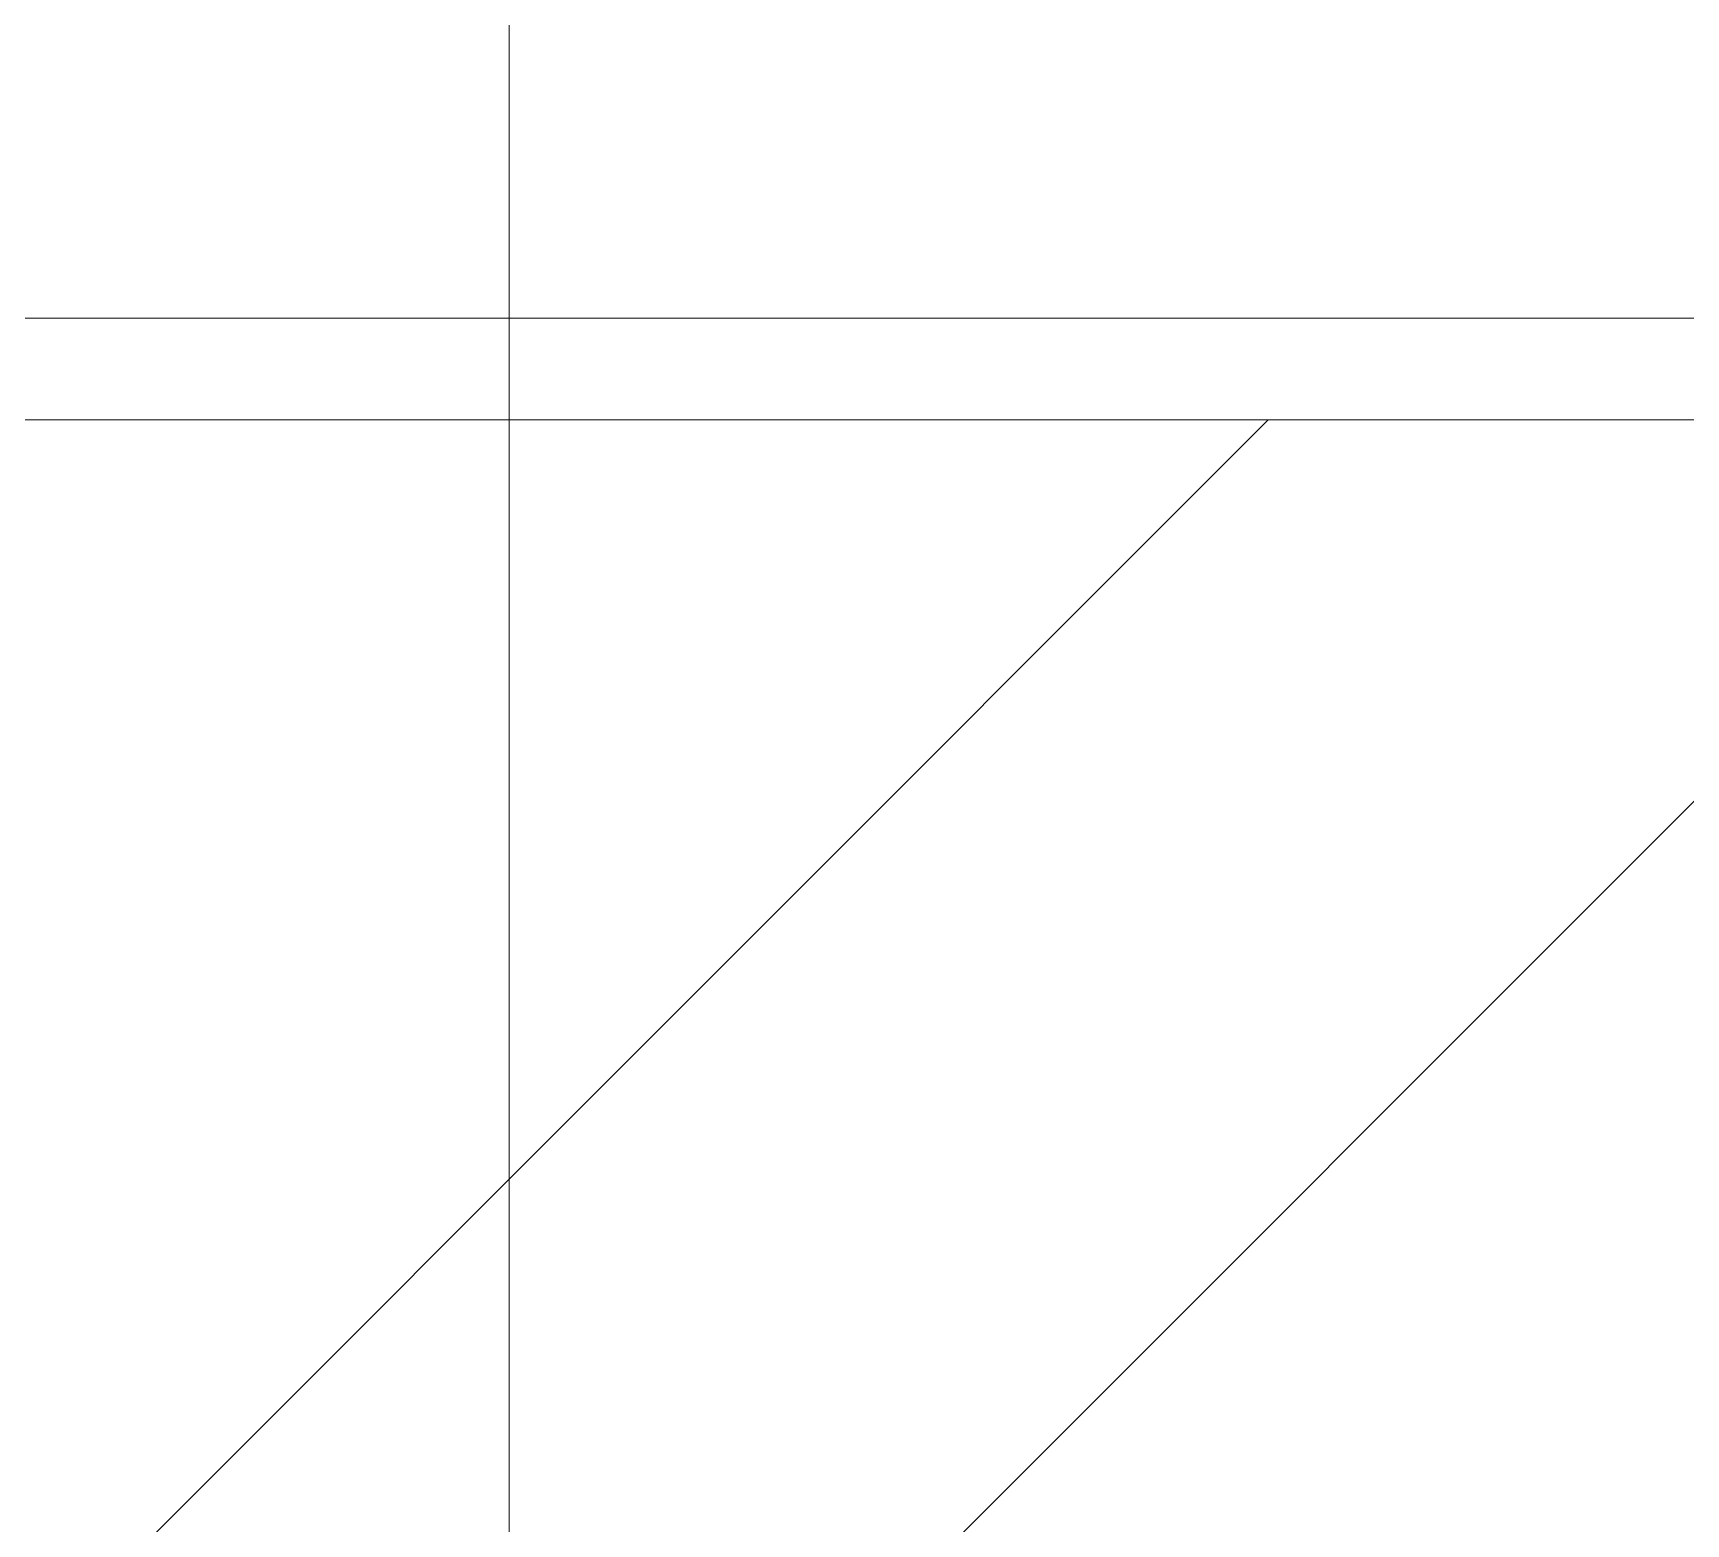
# Model space of a CAD drawing. Header units: millimetres. Extents: x 4739419 to 5837985, y 2291271 to 3446271.
# Drawn here: x 4942644 to 4944270, y 2427705 to 2429172 of the extents above; entities that cross this region are included whole.
import ezdxf

# ---------------------------------------------------------------- set-up
doc = ezdxf.new("R2010")
doc.units = ezdxf.units.MM
doc.layers.add('XR-평면도$0$A-CNTL', color=9, linetype='Continuous', lineweight=15)
doc.layers.add('XR-평면도$0$A-ELEV-LIN3', color=9, linetype='Continuous', lineweight=18)
pattern_1 = [(45, (4739418.8, 1103270.6), (-1122.532, 1122.532), []), (45, (4739418.8, 1104064.4), (-1122.532, 1122.532), [])]

# ---------------------------------------------------------------- blocks, each defined once
blk = doc.blocks.new('XR-평면도$0$중심선(210216)')
at = {"layer": 'XR-평면도$0$A-CNTL', "ltscale": 300}
blk.add_lwpolyline([(77000, 206000), (77000, -10000)], dxfattribs=at)

msp = doc.modelspace()

# ---------------------------------------------------------------- hatches: boundary and pattern name
at = {"layer": 'XR-평면도$0$A-ELEV-LIN3'}
h = msp.add_hatch(dxfattribs=at)
h.set_pattern_fill('STEEL', color=256, scale=500)
h.set_pattern_definition([(45, (4739418.8, 1103270.6), (-1122.532, 1122.532), []), (45, (4739418.8, 1104064.4), (-1122.532, 1122.532), [])])
h.paths.add_polyline_path([(4866411.8, 2428791.2), (4866411.8, 2427091.2), (4999911.8, 2427091.2), (4999911.8, 2428791.2)])
h.paths.add_polyline_path([(4908311.8, 2441691.2), (4908311.8, 2439991.2), (5041811.8, 2439991.2), (5041811.8, 2441691.2)])
h = msp.add_hatch(dxfattribs=at)
h.set_pattern_fill('STEEL', color=256, scale=500)
h.set_pattern_definition(pattern_1)
h.paths.add_polyline_path([(4866411.8, 2428791.2), (4866411.8, 2427091.2), (4999911.8, 2427091.2), (4999911.8, 2428791.2)])
h.paths.add_polyline_path([(4908311.8, 2441691.2), (4908311.8, 2439991.2), (5041811.8, 2439991.2), (5041811.8, 2441691.2)])
h = msp.add_hatch(dxfattribs=at)
h.set_pattern_fill('STEEL', color=256, scale=500)
h.set_pattern_definition(pattern_1)
h.paths.add_polyline_path([(4866411.8, 2428791.2), (4866411.8, 2427091.2), (4999911.8, 2427091.2), (4999911.8, 2428791.2)])
h.paths.add_polyline_path([(4908311.8, 2441691.2), (4908311.8, 2439991.2), (5041811.8, 2439991.2), (5041811.8, 2441691.2)])

# ---------------------------------------------------------------- linework, layer by layer
for points in [[(5000011.8, 2426991.2), (4866311.8, 2426991.2), (4866311.8, 2428891.2), (5000011.8, 2428891.2)], [(5000011.8, 2426991.2), (4866311.8, 2426991.2), (4866311.8, 2428891.2), (5000011.8, 2428891.2)], [(5000011.8, 2426991.2), (4866311.8, 2426991.2), (4866311.8, 2428891.2), (5000011.8, 2428891.2)], [(4999911.8, 2427091.2), (4999911.8, 2428791.2), (4866411.8, 2428791.2), (4866411.8, 2427091.2)], [(4999911.8, 2427091.2), (4999911.8, 2428791.2), (4866411.8, 2428791.2), (4866411.8, 2427091.2)], [(4999911.8, 2427091.2), (4999911.8, 2428791.2), (4866411.8, 2428791.2), (4866411.8, 2427091.2)]]:
    msp.add_lwpolyline(points, close=True, dxfattribs=at)

# ---------------------------------------------------------------- block references
at = {"layer": 'XR-평면도$0$A-CNTL'}
msp.add_blockref('XR-평면도$0$중심선(210216)', (4866111.8, 2336391.2), dxfattribs=at)

doc.saveas('drawing.dxf')
